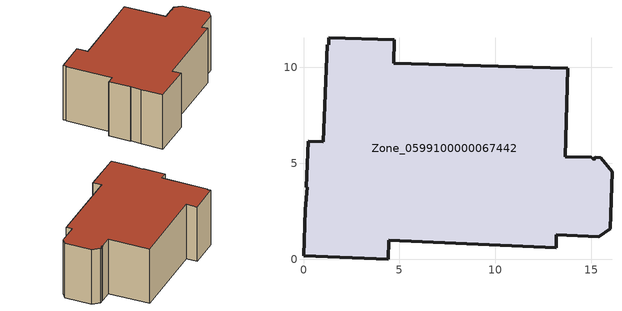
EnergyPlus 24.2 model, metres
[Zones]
Zone_0599100000067442
 floor ground (C_G): 15.01,5.31 15.13,5.19 15.22,5.31 15.51,5.3 16.09,4.55 16,1.58 15.39,1.17 13.18,1.28 13.19,0.61 4.45,0.98 4.41,0 0,0.19 0.1,2.59 0.21,3.75 0.14,3.76 0.24,6.16 1.03,6.12 1.24,11.18 1.31,11.18 1.32,11.55 4.73,11.45 4.7,10.21 13.79,9.95 13.66,5.35 z0
 wall outside (C_F): 13.18,1.28 15.39,1.17 16,1.58 16.09,4.55 15.51,5.3 15.22,5.31 15.13,5.19 15.01,5.31 13.66,5.35 13.79,9.95 4.7,10.21 4.73,11.45 1.32,11.55 1.31,11.18 1.24,11.18 1.03,6.12 0.24,6.16 0.14,3.76 0.21,3.75 0.1,2.59 0,0.19 4.41,0 4.45,0.98 13.19,0.61 13.18,1.28 z0:6.47
 roof outside (C_R): 15.13,5.19 15.01,5.31 13.66,5.35 13.79,9.95 4.7,10.21 4.73,11.45 1.32,11.55 1.31,11.18 1.24,11.18 1.03,6.12 0.24,6.16 0.14,3.76 0.21,3.75 0.1,2.59 0,0.19 4.41,0 4.45,0.98 13.19,0.61 13.18,1.28 15.39,1.17 16,1.58 16.09,4.55 15.51,5.3 15.22,5.31 z6.47
[BUILDING]
Pand.0599100000067442: North Axis=0; Terrain=City; Loads Convergence Tolerance Value=0.04; Temperature Convergence Tolerance Value=0.4; Solar Distribution=FullExterior; Maximum Number of Warmup Days=25; Minimum Number of Warmup Days=1
[Site:Location]
Rotterdam.The.Hague.AP_ZH_NLD Design_Conditions: Latitude=51.96; Longitude=4.45; Time Zone=1; Elevation=-4.5
[SITE:GROUNDTEMPERATURE:BUILDINGSURFACE]
18, 18, 18, 18, 18, 18, 18, 18, 18, 18, 18, 18
[MATERIAL] Thermal Absorptance=0.9; Solar Absorptance=0.7; Visible Absorptance=0.7
Name | Roughness | Thickness | Conductivity | Density | Specific Heat
G.D.1965 | MediumSmooth | 0.15 | 1 | 540 | 1210
F.D.1965 | Rough | 0.3 | 0.857143 | 1920 | 840
R.D.1965 | MediumRough | 0.2 | 0.08 | 1500 | 1000
[CONSTRUCTION]
C_G: G.D.1965
C_F: F.D.1965
C_R: R.D.1965
[ZONE]
Zone_0599100000067442: Type=1; Multiplier=1; Ceiling Height=Autocalculate; Volume=Autocalculate; Floor Area=autocalculate; Part of Total Floor Area=Yes
[ZONEINFILTRATION:DESIGNFLOWRATE]
Infil_Zone_0599100000067442: Zone or ZoneList or Space or SpaceList=Zone_0599100000067442; Schedule=AlwaysOn; Design Flow Rate Calculation Method=Flow/Area; Flow Rate per Floor Area=0.0042; Constant Term Coefficient=1; Temperature Term Coefficient=0; Velocity Term Coefficient=0; Velocity Squared Term Coefficient=0
[HVACTEMPLATE:ZONE:IDEALLOADSAIRSYSTEM]
Zone_0599100000067442: Maximum Heating Supply Air Temperature=50; Minimum Cooling Supply Air Temperature=13; Maximum Heating Supply Air Humidity Ratio=0.0156; Minimum Cooling Supply Air Humidity Ratio=0.0077; Heating Limit=NoLimit; Cooling Limit=NoLimit; Dehumidification Control Type=ConstantSensibleHeatRatio; Cooling Sensible Heat Ratio=0.7; Dehumidification Setpoint=60; Humidification Control Type=None; Humidification Setpoint=30; Outdoor Air Method=None; Outdoor Air Flow Rate per Person=0.00944; Outdoor Air Flow Rate per Zone Floor Area=0; Outdoor Air Flow Rate per Zone=0; Demand Controlled Ventilation Type=None; Outdoor Air Economizer Type=NoEconomizer; Heat Recovery Type=None; Sensible Heat Recovery Effectiveness=0.7; Latent Heat Recovery Effectiveness=0.65
[ZONECONTROL:THERMOSTAT]
ThermostatControl_Zone_0599100000067442: Zone or ZoneList=Zone_0599100000067442; Control Type Schedule=DualSetpointControlType; Control 1=Thermostat_Zone_0599100000067442; Temperature Difference Between Cutout And Setpoint=0
[THERMOSTATSETPOINT:DUALSETPOINT]
Thermostat_Zone_0599100000067442: Heating Setpoint Temperature Schedule=HeatingSetpoint_Zone_0599100000067442; Cooling Setpoint Temperature Schedule=CoolingSetpoint_Zone_0599100000067442
[SCHEDULE:COMPACT]
HeatingSetpoint_Zone_0599100000067442: Through: 12/31, For: AllDays, Until: 24:00, 21
CoolingSetpoint_Zone_0599100000067442: Through: 12/31, For: AllDays, Until: 24:00, 24
DualSetpointControlType: Through: 12/31, For: AllDays, Until: 24:00, 4
AlwaysOn: Through: 12/31, For: AllDays, Until: 24:00, 1
